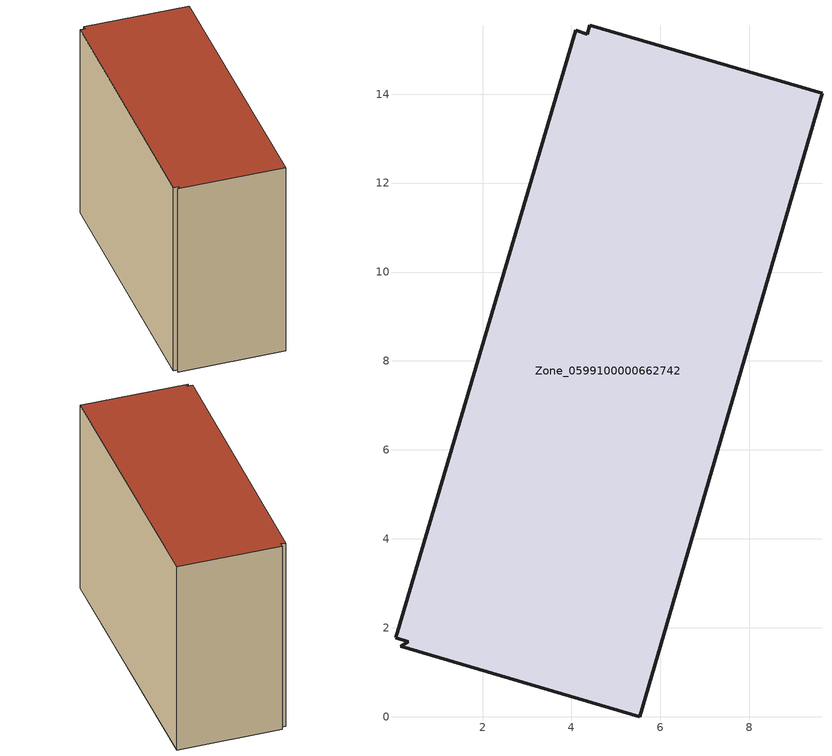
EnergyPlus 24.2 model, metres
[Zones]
Zone_0599100000662742
 floor ground (C_G): 4.41,15.55 9.63,14.02 5.54,0 0.17,1.58 0.34,1.68 0.04,1.78 4.1,15.44 4.35,15.35 z0
 wall outside (C_F): 0.17,1.58 5.54,0 9.63,14.02 4.41,15.55 4.35,15.35 4.1,15.44 0.04,1.78 0.34,1.68 0.17,1.58 z0:10.94
 roof outside (C_R): 9.63,14.02 4.41,15.55 4.35,15.35 4.1,15.44 0.04,1.78 0.34,1.68 0.17,1.58 5.54,0 z10.94
[BUILDING]
Pand.0599100000662742: North Axis=0; Terrain=City; Loads Convergence Tolerance Value=0.04; Temperature Convergence Tolerance Value=0.4; Solar Distribution=FullExterior; Maximum Number of Warmup Days=25; Minimum Number of Warmup Days=1
[Site:Location]
Rotterdam.The.Hague.AP_ZH_NLD Design_Conditions: Latitude=51.96; Longitude=4.45; Time Zone=1; Elevation=-4.5
[SITE:GROUNDTEMPERATURE:BUILDINGSURFACE]
18, 18, 18, 18, 18, 18, 18, 18, 18, 18, 18, 18
[MATERIAL] Thermal Absorptance=0.9; Solar Absorptance=0.7; Visible Absorptance=0.7
Name | Roughness | Thickness | Conductivity | Density | Specific Heat
G.TI.1946 | MediumSmooth | 0.15 | 1 | 540 | 1210
F.TI.1946 | Rough | 0.3 | 0.857143 | 1920 | 840
R.TI.1946 | MediumRough | 0.2 | 0.1 | 1500 | 1000
[CONSTRUCTION]
C_G: G.TI.1946
C_F: F.TI.1946
C_R: R.TI.1946
[ZONE]
Zone_0599100000662742: Type=1; Multiplier=1; Ceiling Height=Autocalculate; Volume=Autocalculate; Floor Area=autocalculate; Part of Total Floor Area=Yes
[ZONEINFILTRATION:DESIGNFLOWRATE]
Infil_Zone_0599100000662742: Zone or ZoneList or Space or SpaceList=Zone_0599100000662742; Schedule=AlwaysOn; Design Flow Rate Calculation Method=Flow/Area; Flow Rate per Floor Area=0.003; Constant Term Coefficient=1; Temperature Term Coefficient=0; Velocity Term Coefficient=0; Velocity Squared Term Coefficient=0
[HVACTEMPLATE:ZONE:IDEALLOADSAIRSYSTEM]
Zone_0599100000662742: Maximum Heating Supply Air Temperature=50; Minimum Cooling Supply Air Temperature=13; Maximum Heating Supply Air Humidity Ratio=0.0156; Minimum Cooling Supply Air Humidity Ratio=0.0077; Heating Limit=NoLimit; Cooling Limit=NoLimit; Dehumidification Control Type=ConstantSensibleHeatRatio; Cooling Sensible Heat Ratio=0.7; Dehumidification Setpoint=60; Humidification Control Type=None; Humidification Setpoint=30; Outdoor Air Method=None; Outdoor Air Flow Rate per Person=0.00944; Outdoor Air Flow Rate per Zone Floor Area=0; Outdoor Air Flow Rate per Zone=0; Demand Controlled Ventilation Type=None; Outdoor Air Economizer Type=NoEconomizer; Heat Recovery Type=None; Sensible Heat Recovery Effectiveness=0.7; Latent Heat Recovery Effectiveness=0.65
[ZONECONTROL:THERMOSTAT]
ThermostatControl_Zone_0599100000662742: Zone or ZoneList=Zone_0599100000662742; Control Type Schedule=DualSetpointControlType; Control 1=Thermostat_Zone_0599100000662742; Temperature Difference Between Cutout And Setpoint=0
[THERMOSTATSETPOINT:DUALSETPOINT]
Thermostat_Zone_0599100000662742: Heating Setpoint Temperature Schedule=HeatingSetpoint_Zone_0599100000662742; Cooling Setpoint Temperature Schedule=CoolingSetpoint_Zone_0599100000662742
[SCHEDULE:COMPACT]
HeatingSetpoint_Zone_0599100000662742: Through: 12/31, For: AllDays, Until: 24:00, 21
CoolingSetpoint_Zone_0599100000662742: Through: 12/31, For: AllDays, Until: 24:00, 24
DualSetpointControlType: Through: 12/31, For: AllDays, Until: 24:00, 4
AlwaysOn: Through: 12/31, For: AllDays, Until: 24:00, 1
